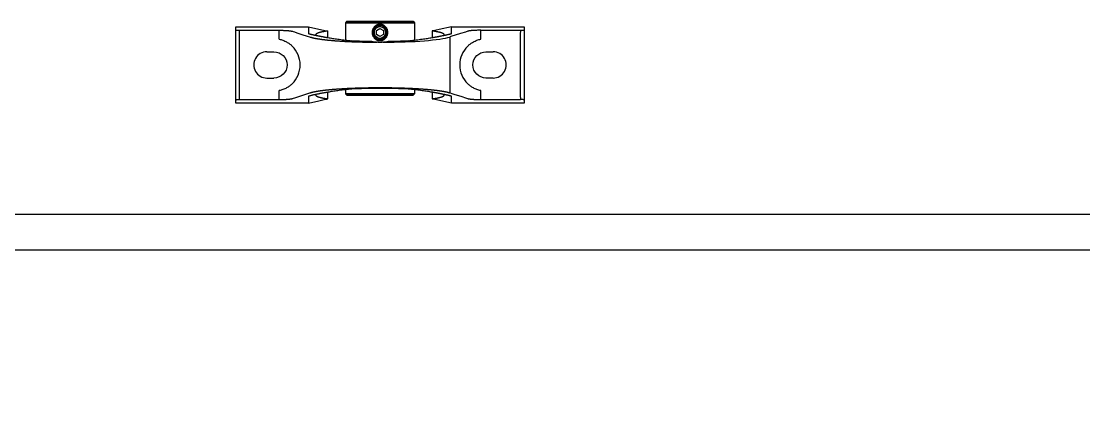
# Model space of a CAD drawing. Header units: millimetres. Extents: x 1269 to 5832, y 527 to 3540.
# Drawn here: x 2334.6 to 2780.6, y 1383.2 to 1544.8 of the extents above; entities that cross this region are included whole.
import ezdxf

# ---------------------------------------------------------------- set-up
doc = ezdxf.new("R2010")
doc.units = ezdxf.units.MM
doc.layers.add('HIDDEN', color=7, linetype='Continuous')
doc.layers.add('THICK', color=7, linetype='Continuous')

msp = doc.modelspace()

# ---------------------------------------------------------------- linework, layer by layer
msp.add_line((1821.475, 1463.935), (3010.475, 1463.935))
msp.add_lwpolyline([(1891.475, 1448.935), (2995.475, 1448.935), (2995.475, 637.935), (1891.475, 637.935)], close=True)
at = {"layer": 'HIDDEN'}
for points in [[(2479.175, 1544.225), (2485.175, 1544.225), (2499.675, 1544.225), (2485.175, 1544.225), (2470.675, 1544.225), (2485.175, 1544.225)], [(2491.175, 1544.225), (2485.175, 1544.225)], [(2485.175, 1514.425), (2479.175, 1514.425), (2485.175, 1514.425), (2499.675, 1514.425), (2485.175, 1514.425), (2470.675, 1514.425), (2485.175, 1514.425), (2491.175, 1514.425)]]:
    msp.add_lwpolyline(points, close=True, dxfattribs=at)
for points in [[(2424.675, 1541.2), (2424.675, 1541.873), (2424.675, 1542.21), (2424.675, 1542.378), (2424.675, 1542.462), (2424.675, 1542.504), (2424.675, 1542.515), (2424.675, 1542.52), (2424.675, 1542.523), (2424.675, 1542.524), (2424.675, 1542.525), (2424.675, 1542.525), (2424.675, 1542.525), (2424.675, 1542.525), (2424.675, 1542.525), (2424.676, 1542.525), (2424.676, 1542.525), (2424.678, 1542.525), (2425.162, 1542.525), (2440.656, 1542.525), (2448.402, 1542.525), (2452.276, 1542.525), (2454.212, 1542.525), (2454.696, 1542.525), (2454.939, 1542.525), (2455.06, 1542.525), (2455.12, 1542.525), (2455.15, 1542.525), (2455.165, 1542.525), (2455.173, 1542.525), (2455.175, 1542.525), (2455.175, 1542.525), (2455.175, 1542.525), (2455.175, 1542.525), (2455.175, 1542.525), (2455.175, 1542.433), (2455.175, 1540.964), (2455.175, 1540.23), (2455.175, 1539.863), (2455.175, 1539.679), (2455.175, 1539.656), (2455.175, 1539.645), (2455.175, 1539.639), (2455.175, 1539.636), (2455.175, 1539.635), (2455.175, 1539.634), (2455.175, 1539.634), (2455.175, 1539.634), (2455.175, 1539.634), (2455.175, 1539.634), (2455.176, 1539.634), (2455.176, 1539.634), (2455.207, 1539.626), (2455.333, 1539.597), (2455.458, 1539.567), (2455.584, 1539.538), (2455.71, 1539.509), (2455.835, 1539.479), (2455.961, 1539.45), (2456.087, 1539.421), (2456.212, 1539.393), (2456.338, 1539.364), (2456.464, 1539.335), (2456.59, 1539.307), (2456.715, 1539.279), (2456.841, 1539.251), (2456.967, 1539.222), (2457.093, 1539.195), (2457.219, 1539.167), (2457.345, 1539.139), (2457.471, 1539.112), (2457.597, 1539.084), (2457.723, 1539.057), (2457.849, 1539.03), (2457.975, 1539.003), (2458.101, 1538.976), (2458.228, 1538.949), (2458.354, 1538.922), (2458.48, 1538.896), (2458.606, 1538.869), (2458.733, 1538.843), (2458.859, 1538.817), (2458.985, 1538.791), (2459.112, 1538.765), (2459.238, 1538.739), (2459.364, 1538.713), (2459.491, 1538.688), (2459.617, 1538.662), (2459.744, 1538.637), (2459.87, 1538.612), (2459.997, 1538.587), (2460.123, 1538.562), (2460.25, 1538.537), (2460.377, 1538.512), (2460.503, 1538.488), (2460.63, 1538.463), (2460.757, 1538.439), (2460.883, 1538.415), (2461.01, 1538.391), (2461.137, 1538.367), (2461.263, 1538.343), (2461.39, 1538.32), (2461.517, 1538.296), (2461.644, 1538.273), (2461.771, 1538.249), (2461.898, 1538.226), (2462.025, 1538.203), (2462.151, 1538.18), (2462.278, 1538.157), (2462.405, 1538.135), (2462.532, 1538.112), (2462.659, 1538.09), (2462.786, 1538.068), (2462.913, 1538.045), (2463.041, 1538.023), (2463.168, 1538.002), (2463.295, 1537.98), (2463.303, 1537.978), (2463.305, 1537.978), (2463.305, 1537.978), (2463.305, 1537.978), (2463.305, 1537.978), (2463.305, 1537.978), (2463.305, 1537.978), (2463.305, 1537.979), (2463.305, 1537.98), (2463.305, 1537.983), (2463.305, 1537.989), (2463.305, 1538), (2463.305, 1538.022), (2463.305, 1538.11), (2463.305, 1538.286), (2463.305, 1538.638), (2463.305, 1539.342), (2463.305, 1540.751)], [(2483.675, 1540.991), (2483.675, 1540.991)], [(2483.675, 1539.259), (2483.675, 1539.259)], [(2486.675, 1540.991), (2486.675, 1540.991)], [(2486.675, 1539.259), (2486.675, 1539.259)], [(2515.175, 1542.525), (2510.029, 1541.402), (2507.456, 1540.841), (2507.135, 1540.771), (2507.054, 1540.753), (2507.049, 1540.752), (2507.047, 1540.751), (2507.045, 1540.751), (2507.045, 1540.751), (2507.045, 1540.747), (2507.045, 1540.74), (2507.045, 1540.727), (2507.045, 1540.672), (2507.045, 1540.452), (2507.045, 1540.014), (2507.045, 1538.258), (2507.045, 1538.039), (2507.045, 1537.984), (2507.045, 1537.981), (2507.045, 1537.979), (2507.045, 1537.978), (2507.045, 1537.978), (2507.045, 1537.978), (2507.045, 1537.978), (2507.045, 1537.978), (2507.045, 1537.978), (2507.046, 1537.978), (2507.086, 1537.985), (2507.244, 1538.012), (2507.402, 1538.039), (2507.561, 1538.067), (2507.719, 1538.095), (2507.877, 1538.123), (2508.035, 1538.151), (2508.194, 1538.179), (2508.352, 1538.208), (2508.51, 1538.236), (2508.668, 1538.265), (2508.826, 1538.295), (2508.984, 1538.324), (2509.142, 1538.353), (2509.3, 1538.383), (2509.458, 1538.413), (2509.616, 1538.443), (2509.774, 1538.474), (2509.931, 1538.504), (2510.089, 1538.535), (2510.247, 1538.566), (2510.405, 1538.597), (2510.562, 1538.628), (2510.72, 1538.66), (2510.877, 1538.691), (2511.035, 1538.723), (2511.192, 1538.755), (2511.35, 1538.787), (2511.507, 1538.82), (2511.665, 1538.853), (2511.822, 1538.885), (2511.979, 1538.918), (2512.137, 1538.952), (2512.294, 1538.985), (2512.451, 1539.019), (2512.608, 1539.053), (2512.765, 1539.087), (2512.922, 1539.121), (2513.079, 1539.155), (2513.236, 1539.19), (2513.393, 1539.225), (2513.55, 1539.26), (2513.707, 1539.295), (2513.864, 1539.33), (2514.02, 1539.366), (2514.177, 1539.401), (2514.334, 1539.437), (2514.49, 1539.473), (2514.647, 1539.51), (2514.803, 1539.546), (2514.96, 1539.583), (2515.116, 1539.62), (2515.155, 1539.629), (2515.175, 1539.634), (2515.175, 1539.634), (2515.175, 1539.634), (2515.175, 1539.634), (2515.175, 1539.634), (2515.175, 1539.634), (2515.175, 1539.634), (2515.175, 1539.636), (2515.175, 1539.643), (2515.175, 1539.672), (2515.175, 1539.729), (2515.175, 1539.844), (2515.175, 1540.072), (2515.175, 1540.987), (2515.175, 1541.902), (2515.175, 1542.36), (2515.175, 1542.474), (2515.175, 1542.503), (2515.175, 1542.517), (2515.175, 1542.524), (2515.175, 1542.525), (2515.176, 1542.525), (2515.176, 1542.525), (2515.177, 1542.525), (2515.178, 1542.525), (2515.18, 1542.525), (2515.185, 1542.525), (2515.204, 1542.525), (2515.241, 1542.525), (2515.845, 1542.525), (2518.258, 1542.525), (2537.564, 1542.525), (2542.39, 1542.525), (2544.803, 1542.525), (2545.407, 1542.525), (2545.558, 1542.525), (2545.633, 1542.525), (2545.671, 1542.525), (2545.675, 1542.525), (2545.675, 1542.525), (2545.675, 1542.525), (2545.675, 1542.524), (2545.675, 1542.511), (2545.675, 1542.458), (2545.675, 1542.039), (2545.675, 1541.2)], [(2463.305, 1537.978), (2463.78, 1537.898), (2464.27, 1537.817), (2464.774, 1537.736), (2465.291, 1537.655), (2465.82, 1537.574), (2466.361, 1537.494), (2466.92, 1537.413), (2467.5, 1537.332), (2468.099, 1537.252), (2468.717, 1537.171), (2469.353, 1537.092), (2470.006, 1537.013), (2470.675, 1536.936), (2471.329, 1536.865), (2471.996, 1536.795), (2472.676, 1536.727), (2473.367, 1536.663), (2474.068, 1536.601), (2474.779, 1536.542), (2475.499, 1536.486), (2476.226, 1536.434), (2476.961, 1536.385), (2477.701, 1536.34), (2478.446, 1536.299), (2479.195, 1536.263), (2479.946, 1536.23), (2480.698, 1536.202), (2481.451, 1536.179), (2482.203, 1536.159), (2482.952, 1536.144), (2483.698, 1536.134), (2484.44, 1536.127), (2485.175, 1536.125), (2485.911, 1536.127), (2486.653, 1536.134), (2487.399, 1536.144), (2488.148, 1536.159), (2488.9, 1536.179), (2489.653, 1536.202), (2490.405, 1536.23), (2491.156, 1536.263), (2491.905, 1536.299), (2492.65, 1536.34), (2493.39, 1536.385), (2494.125, 1536.434), (2494.852, 1536.486), (2495.572, 1536.542), (2496.283, 1536.601), (2496.984, 1536.663), (2497.675, 1536.727), (2498.355, 1536.795), (2499.022, 1536.865), (2499.675, 1536.936), (2500.345, 1537.013), (2500.998, 1537.092), (2501.634, 1537.171), (2502.251, 1537.252), (2502.851, 1537.332), (2503.431, 1537.413), (2503.99, 1537.494), (2504.531, 1537.574), (2505.06, 1537.655), (2505.577, 1537.736), (2506.081, 1537.817), (2506.571, 1537.898), (2507.045, 1537.978)], [(2485.175, 1538.393), (2485.175, 1538.393)], [(2437.675, 1521.025), (2440.675, 1521.025), (2440.675, 1521.025)], [(2532.675, 1521.025), (2529.675, 1521.025), (2529.675, 1521.025)], [(2507.045, 1515.072), (2506.571, 1515.152), (2506.081, 1515.233), (2505.577, 1515.314), (2505.06, 1515.395), (2504.531, 1515.476), (2503.99, 1515.556), (2503.431, 1515.637), (2502.851, 1515.718), (2502.251, 1515.799), (2501.634, 1515.879), (2500.998, 1515.959), (2500.345, 1516.037), (2499.675, 1516.114), (2499.022, 1516.186), (2498.355, 1516.255), (2497.675, 1516.323), (2496.984, 1516.388), (2496.283, 1516.45), (2495.572, 1516.509), (2494.852, 1516.564), (2494.125, 1516.617), (2493.39, 1516.665), (2492.65, 1516.71), (2491.905, 1516.751), (2491.156, 1516.787), (2490.405, 1516.82), (2489.653, 1516.848), (2488.9, 1516.872), (2488.148, 1516.891), (2487.399, 1516.906), (2486.653, 1516.917), (2485.911, 1516.923), (2485.175, 1516.925), (2484.44, 1516.923), (2483.698, 1516.917), (2482.952, 1516.906), (2482.203, 1516.891), (2481.451, 1516.872), (2480.698, 1516.848), (2479.946, 1516.82), (2479.195, 1516.787), (2478.446, 1516.751), (2477.701, 1516.71), (2476.961, 1516.665), (2476.226, 1516.617), (2475.499, 1516.564), (2474.779, 1516.509), (2474.068, 1516.45), (2473.367, 1516.388), (2472.676, 1516.323), (2471.996, 1516.255), (2471.329, 1516.186), (2470.675, 1516.114), (2470.006, 1516.037), (2469.353, 1515.959), (2468.717, 1515.879), (2468.099, 1515.799), (2467.5, 1515.718), (2466.92, 1515.637), (2466.361, 1515.556), (2465.82, 1515.476), (2465.291, 1515.395), (2464.774, 1515.314), (2464.27, 1515.233), (2463.78, 1515.152), (2463.305, 1515.072)], [(2545.675, 1511.851), (2545.675, 1511.177), (2545.675, 1510.841), (2545.675, 1510.672), (2545.675, 1510.588), (2545.675, 1510.546), (2545.675, 1510.536), (2545.675, 1510.53), (2545.675, 1510.528), (2545.675, 1510.526), (2545.675, 1510.526), (2545.675, 1510.525), (2545.675, 1510.525), (2545.675, 1510.525), (2545.675, 1510.525), (2545.675, 1510.525), (2545.675, 1510.525), (2545.673, 1510.525), (2545.189, 1510.525), (2529.695, 1510.525), (2521.949, 1510.525), (2518.075, 1510.525), (2516.139, 1510.525), (2515.655, 1510.525), (2515.412, 1510.525), (2515.291, 1510.525), (2515.231, 1510.525), (2515.201, 1510.525), (2515.185, 1510.525), (2515.178, 1510.525), (2515.176, 1510.525), (2515.176, 1510.525), (2515.175, 1510.525), (2515.175, 1510.525), (2515.175, 1510.526), (2515.175, 1510.617), (2515.175, 1512.086), (2515.175, 1512.82), (2515.175, 1513.188), (2515.175, 1513.371), (2515.175, 1513.394), (2515.175, 1513.406), (2515.175, 1513.411), (2515.175, 1513.414), (2515.175, 1513.416), (2515.175, 1513.416), (2515.175, 1513.416), (2515.175, 1513.416), (2515.175, 1513.416), (2515.175, 1513.416), (2515.175, 1513.416), (2515.175, 1513.416), (2515.144, 1513.424), (2515.018, 1513.453), (2514.893, 1513.483), (2514.767, 1513.512), (2514.641, 1513.542), (2514.516, 1513.571), (2514.39, 1513.6), (2514.264, 1513.629), (2514.139, 1513.658), (2514.013, 1513.686), (2513.887, 1513.715), (2513.761, 1513.743), (2513.636, 1513.772), (2513.51, 1513.8), (2513.384, 1513.828), (2513.258, 1513.856), (2513.132, 1513.884), (2513.006, 1513.911), (2512.88, 1513.939), (2512.754, 1513.966), (2512.628, 1513.993), (2512.502, 1514.021), (2512.376, 1514.048), (2512.25, 1514.075), (2512.123, 1514.101), (2511.997, 1514.128), (2511.871, 1514.155), (2511.745, 1514.181), (2511.618, 1514.207), (2511.492, 1514.234), (2511.366, 1514.26), (2511.239, 1514.286), (2511.113, 1514.311), (2510.987, 1514.337), (2510.86, 1514.363), (2510.734, 1514.388), (2510.607, 1514.413), (2510.481, 1514.438), (2510.354, 1514.464), (2510.228, 1514.488), (2510.101, 1514.513), (2509.974, 1514.538), (2509.848, 1514.562), (2509.721, 1514.587), (2509.594, 1514.611), (2509.468, 1514.635), (2509.341, 1514.659), (2509.214, 1514.683), (2509.088, 1514.707), (2508.961, 1514.731), (2508.834, 1514.754), (2508.707, 1514.778), (2508.58, 1514.801), (2508.453, 1514.824), (2508.326, 1514.847), (2508.199, 1514.87), (2508.073, 1514.893), (2507.946, 1514.915), (2507.819, 1514.938), (2507.692, 1514.96), (2507.565, 1514.983), (2507.438, 1515.005), (2507.31, 1515.027), (2507.183, 1515.049), (2507.056, 1515.07), (2507.048, 1515.072), (2507.046, 1515.072), (2507.046, 1515.072), (2507.045, 1515.072), (2507.045, 1515.072), (2507.045, 1515.072), (2507.045, 1515.072), (2507.045, 1515.071), (2507.045, 1515.07), (2507.045, 1515.067), (2507.045, 1515.062), (2507.045, 1515.051), (2507.045, 1515.029), (2507.045, 1514.94), (2507.045, 1514.764), (2507.045, 1514.412), (2507.045, 1513.708), (2507.045, 1512.299)]]:
    msp.add_lwpolyline(points, dxfattribs=at)
msp.add_lwpolyline([(2485.175, 1537.666, -1.0000002), (2485.175, 1542.584, 1.0000002)], format="xyb", close=True, dxfattribs=at)
for points in [[(2437.63, 1532.025), (2440.675, 1532.025), (2440.675, 1532.025, -0.9999998), (2440.675, 1521.025)], [(2529.675, 1521.025, -0.9999998), (2529.675, 1532.025), (2529.675, 1532.025), (2532.721, 1532.025)]]:
    msp.add_lwpolyline(points, format="xyb", dxfattribs=at)
at = {"layer": 'THICK'}
for points in [[(2471.275, 1544.825), (2470.675, 1544.225)], [(2470.675, 1544.225), (2470.675, 1536.936)], [(2471.275, 1544.825), (2485.175, 1544.825), (2499.075, 1544.825)], [(2499.075, 1544.825), (2499.675, 1544.225), (2499.675, 1536.936)], [(2455.175, 1510.525), (2459.563, 1511.482), (2461.757, 1511.961), (2462.854, 1512.2), (2463.128, 1512.26), (2463.265, 1512.29), (2463.299, 1512.298), (2463.303, 1512.299), (2463.305, 1512.299), (2463.305, 1512.3), (2463.305, 1512.303), (2463.305, 1512.309), (2463.305, 1512.332), (2463.305, 1512.519), (2463.305, 1514.016), (2463.305, 1514.764), (2463.305, 1514.951), (2463.305, 1515.045), (2463.305, 1515.068), (2463.305, 1515.071), (2463.305, 1515.072), (2463.305, 1515.072), (2463.305, 1515.072), (2463.305, 1515.072), (2463.305, 1515.072), (2463.304, 1515.072), (2463.302, 1515.072), (2463.235, 1515.06), (2462.965, 1515.014), (2462.695, 1514.967), (2462.425, 1514.919), (2462.155, 1514.871), (2461.885, 1514.822), (2461.616, 1514.772), (2461.346, 1514.723), (2461.077, 1514.672), (2460.808, 1514.621), (2460.539, 1514.569), (2460.27, 1514.517), (2460.001, 1514.464), (2459.732, 1514.411), (2459.463, 1514.357), (2459.195, 1514.302), (2458.926, 1514.247), (2458.658, 1514.192), (2458.389, 1514.136), (2458.121, 1514.079), (2457.853, 1514.022), (2457.585, 1513.964), (2457.318, 1513.905), (2457.05, 1513.846), (2456.783, 1513.787), (2456.515, 1513.727), (2456.248, 1513.666), (2455.981, 1513.605), (2455.714, 1513.543), (2455.447, 1513.48), (2455.18, 1513.417), (2455.176, 1513.416), (2455.175, 1513.416), (2455.175, 1513.416), (2455.175, 1513.416), (2455.175, 1513.416), (2455.175, 1513.416), (2455.175, 1513.415), (2455.175, 1513.413), (2455.175, 1513.41), (2455.175, 1513.386), (2455.175, 1513.337), (2455.175, 1513.142), (2455.175, 1511.582), (2455.175, 1510.802), (2455.175, 1510.607), (2455.175, 1510.558), (2455.175, 1510.534), (2455.175, 1510.527), (2455.175, 1510.526), (2455.175, 1510.525), (2455.175, 1510.525), (2455.175, 1510.525), (2455.175, 1510.525), (2455.174, 1510.525), (2455.172, 1510.525), (2455.168, 1510.525), (2455.136, 1510.525), (2455.008, 1510.525), (2453.979, 1510.525), (2449.864, 1510.525), (2433.404, 1510.525), (2425.174, 1510.525), (2424.917, 1510.525), (2424.788, 1510.525), (2424.724, 1510.525), (2424.692, 1510.525), (2424.676, 1510.525), (2424.675, 1510.525), (2424.675, 1510.525), (2424.675, 1510.525), (2424.675, 1510.525), (2424.675, 1510.525), (2424.675, 1510.526), (2424.675, 1510.548), (2424.675, 1510.593), (2424.675, 1510.682), (2424.675, 1510.861), (2424.675, 1511.576), (2424.675, 1511.755), (2424.675, 1511.845), (2424.675, 1511.85), (2424.675, 1511.851), (2424.675, 1511.858), (2424.675, 1511.874), (2424.675, 1511.905), (2424.675, 1511.967), (2424.675, 1512.214), (2424.675, 1512.709), (2424.675, 1513.699), (2424.675, 1521.618), (2424.675, 1537.457), (2424.675, 1539.437), (2424.675, 1540.427), (2424.675, 1540.922), (2424.675, 1541.169), (2424.675, 1541.185), (2424.675, 1541.192), (2424.675, 1541.196), (2424.675, 1541.198), (2424.675, 1541.199), (2424.675, 1541.2), (2424.675, 1541.2), (2424.675, 1541.2), (2424.675, 1541.199), (2424.676, 1541.199), (2424.676, 1541.197), (2424.676, 1541.194), (2424.678, 1541.192), (2424.679, 1541.19), (2424.681, 1541.187), (2424.683, 1541.185), (2424.685, 1541.183), (2424.688, 1541.18), (2424.691, 1541.178), (2424.695, 1541.176), (2424.699, 1541.173), (2424.703, 1541.171), (2424.708, 1541.169), (2424.713, 1541.166), (2424.719, 1541.164), (2424.725, 1541.162), (2424.731, 1541.159), (2424.738, 1541.157), (2424.745, 1541.155), (2424.753, 1541.152), (2424.761, 1541.15), (2424.77, 1541.148), (2424.779, 1541.145), (2424.788, 1541.143), (2424.798, 1541.141), (2424.808, 1541.138), (2424.819, 1541.136), (2424.83, 1541.134), (2424.841, 1541.131), (2424.853, 1541.129), (2424.866, 1541.127), (2424.878, 1541.125), (2424.891, 1541.122), (2424.905, 1541.12), (2424.919, 1541.118), (2424.933, 1541.116), (2424.948, 1541.114), (2424.963, 1541.112), (2424.979, 1541.11), (2424.995, 1541.108), (2425.011, 1541.106), (2425.028, 1541.104), (2425.045, 1541.102), (2425.062, 1541.1), (2425.08, 1541.098), (2425.098, 1541.096), (2425.116, 1541.094), (2425.135, 1541.092), (2425.154, 1541.09), (2425.173, 1541.089), (2425.193, 1541.087), (2425.212, 1541.085), (2425.233, 1541.084), (2425.253, 1541.082), (2425.274, 1541.081), (2425.294, 1541.079), (2425.316, 1541.078), (2425.337, 1541.076), (2425.358, 1541.075), (2425.38, 1541.073), (2425.424, 1541.071), (2425.469, 1541.068), (2425.514, 1541.066), (2425.559, 1541.064), (2425.605, 1541.062), (2425.651, 1541.061), (2425.698, 1541.059), (2425.744, 1541.058), (2425.837, 1541.055), (2425.883, 1541.055), (2425.929, 1541.054), (2425.975, 1541.053), (2426.021, 1541.053), (2426.065, 1541.053), (2426.11, 1541.052), (2426.121, 1541.052), (2426.124, 1541.052), (2426.125, 1541.052), (2426.125, 1541.052), (2426.125, 1541.052), (2426.125, 1541.052), (2426.125, 1541.051), (2426.125, 1541.049), (2426.125, 1541.045), (2426.125, 1541.03), (2426.125, 1540.907), (2426.125, 1540.417), (2426.125, 1539.437), (2426.125, 1535.517), (2426.125, 1527.678), (2426.125, 1511.998)], [(2426.125, 1541.052), (2435.488, 1541.052), (2440.17, 1541.052), (2442.51, 1541.052), (2442.803, 1541.052), (2442.805, 1541.052), (2442.806, 1541.052), (2442.807, 1541.052), (2442.81, 1541.052), (2442.816, 1541.052), (2442.828, 1541.052), (2442.852, 1541.052), (2442.9, 1541.052), (2443.092, 1541.052), (2443.286, 1541.05), (2443.48, 1541.048), (2443.676, 1541.046), (2443.873, 1541.042), (2444.07, 1541.038), (2444.267, 1541.033), (2444.463, 1541.028), (2444.658, 1541.022), (2444.852, 1541.015), (2445.045, 1541.007), (2445.14, 1541.003), (2445.235, 1540.998), (2445.33, 1540.994), (2445.423, 1540.989), (2445.516, 1540.984), (2445.608, 1540.979), (2445.7, 1540.974), (2445.79, 1540.968), (2445.88, 1540.963), (2445.969, 1540.957), (2446.056, 1540.951), (2446.143, 1540.945), (2446.228, 1540.939), (2446.313, 1540.933), (2446.396, 1540.926), (2446.478, 1540.919), (2446.559, 1540.912), (2446.638, 1540.906), (2446.717, 1540.898), (2446.793, 1540.891), (2446.869, 1540.884), (2446.943, 1540.876), (2447.015, 1540.869), (2447.086, 1540.861), (2447.156, 1540.853), (2447.224, 1540.845), (2447.291, 1540.837), (2447.355, 1540.829), (2447.419, 1540.82), (2447.48, 1540.812), (2447.54, 1540.804), (2447.599, 1540.795), (2447.656, 1540.786), (2447.711, 1540.778), (2447.764, 1540.769), (2447.816, 1540.76), (2447.866, 1540.751), (2447.914, 1540.742), (2447.961, 1540.733), (2448.005, 1540.724), (2448.049, 1540.715), (2448.09, 1540.706), (2448.13, 1540.697), (2448.168, 1540.688), (2448.204, 1540.679), (2448.239, 1540.67), (2448.272, 1540.66), (2448.303, 1540.651), (2448.333, 1540.642), (2448.336, 1540.641), (2448.337, 1540.641), (2448.337, 1540.64), (2448.338, 1540.64), (2448.342, 1540.639), (2448.351, 1540.636), (2448.384, 1540.625), (2448.45, 1540.604), (2448.715, 1540.519), (2449.246, 1540.348), (2450.307, 1540.006), (2452.428, 1539.323), (2454.55, 1538.639), (2455.611, 1538.298), (2455.876, 1538.212), (2455.893, 1538.207), (2455.897, 1538.205), (2455.902, 1538.204), (2455.911, 1538.201), (2455.95, 1538.189), (2456.028, 1538.164), (2456.109, 1538.14), (2456.192, 1538.115), (2456.277, 1538.091), (2456.365, 1538.066), (2456.454, 1538.042), (2456.546, 1538.017), (2456.64, 1537.993), (2456.737, 1537.969), (2456.786, 1537.956), (2456.835, 1537.944), (2456.885, 1537.932), (2456.936, 1537.92), (2456.987, 1537.908), (2457.039, 1537.896), (2457.092, 1537.884), (2457.145, 1537.872), (2457.198, 1537.859), (2457.252, 1537.847), (2457.307, 1537.835), (2457.362, 1537.823), (2457.418, 1537.811), (2457.474, 1537.799), (2457.531, 1537.787), (2457.589, 1537.775), (2457.647, 1537.763), (2457.705, 1537.751), (2457.765, 1537.739), (2457.824, 1537.727), (2457.885, 1537.715), (2457.945, 1537.703), (2458.007, 1537.691), (2458.069, 1537.679), (2458.132, 1537.667), (2458.195, 1537.656), (2458.258, 1537.644), (2458.323, 1537.632), (2458.387, 1537.62), (2458.453, 1537.608), (2458.519, 1537.596), (2458.585, 1537.585), (2458.652, 1537.573), (2458.72, 1537.561), (2458.857, 1537.538), (2458.996, 1537.514), (2459.138, 1537.491), (2459.281, 1537.468), (2459.427, 1537.445), (2459.575, 1537.422), (2459.726, 1537.399), (2459.878, 1537.377), (2460.033, 1537.354), (2460.19, 1537.331), (2460.349, 1537.309), (2460.51, 1537.287), (2460.674, 1537.264), (2460.839, 1537.242), (2461.007, 1537.22), (2461.176, 1537.199), (2461.348, 1537.177), (2461.522, 1537.155), (2461.698, 1537.134), (2461.876, 1537.113), (2462.056, 1537.092), (2462.238, 1537.071), (2462.422, 1537.05), (2462.609, 1537.029), (2462.797, 1537.009), (2462.987, 1536.988), (2463.179, 1536.968), (2463.372, 1536.948), (2463.568, 1536.928), (2463.766, 1536.908), (2463.965, 1536.889), (2464.167, 1536.87), (2464.37, 1536.85), (2464.575, 1536.831), (2464.781, 1536.813), (2464.99, 1536.794), (2465.2, 1536.775), (2465.411, 1536.757), (2465.625, 1536.739), (2465.84, 1536.721), (2466.057, 1536.704), (2466.275, 1536.686), (2466.495, 1536.669), (2466.716, 1536.652), (2466.939, 1536.635), (2467.163, 1536.618), (2467.389, 1536.602), (2467.616, 1536.585), (2467.845, 1536.569), (2468.075, 1536.554), (2468.306, 1536.538), (2468.539, 1536.523), (2468.773, 1536.507), (2469.008, 1536.493), (2469.244, 1536.478), (2469.482, 1536.463), (2469.721, 1536.449), (2469.961, 1536.435), (2470.201, 1536.421), (2470.443, 1536.408), (2470.686, 1536.394), (2470.93, 1536.381), (2471.175, 1536.368), (2471.421, 1536.356), (2471.668, 1536.343), (2471.916, 1536.331), (2472.164, 1536.319), (2472.414, 1536.307), (2472.664, 1536.296), (2472.914, 1536.285), (2473.166, 1536.274), (2473.418, 1536.263), (2473.671, 1536.252), (2473.924, 1536.242), (2474.178, 1536.232), (2474.433, 1536.222), (2474.688, 1536.213), (2475.199, 1536.194), (2475.712, 1536.177), (2476.227, 1536.161), (2476.743, 1536.145), (2477.259, 1536.131), (2477.776, 1536.117), (2478.294, 1536.104), (2478.811, 1536.093), (2479.329, 1536.082), (2479.846, 1536.072), (2480.362, 1536.064), (2480.878, 1536.056), (2481.393, 1536.049), (2481.906, 1536.043), (2482.418, 1536.038), (2482.928, 1536.034), (2483.436, 1536.03), (2483.69, 1536.029), (2483.943, 1536.028)], [(2442.805, 1537.317), (2442.805, 1541.052)], [(2455.175, 1542.525), (2462.082, 1541.018), (2462.945, 1540.83), (2463.161, 1540.783), (2463.269, 1540.759), (2463.296, 1540.753), (2463.303, 1540.752), (2463.304, 1540.751), (2463.305, 1540.751), (2463.305, 1540.751), (2463.305, 1540.751), (2463.298, 1540.75), (2463.272, 1540.747), (2463.17, 1540.732), (2463.068, 1540.717), (2462.967, 1540.703), (2462.867, 1540.688), (2462.767, 1540.673), (2462.669, 1540.658), (2462.571, 1540.643), (2462.475, 1540.628), (2462.379, 1540.613), (2462.284, 1540.597), (2462.19, 1540.582), (2462.097, 1540.566), (2462.005, 1540.551), (2461.914, 1540.535), (2461.824, 1540.52), (2461.735, 1540.504), (2461.647, 1540.488), (2461.559, 1540.472), (2461.473, 1540.456), (2461.388, 1540.44), (2461.303, 1540.424), (2461.22, 1540.408), (2461.138, 1540.392), (2461.057, 1540.376), (2460.976, 1540.359), (2460.897, 1540.343), (2460.819, 1540.327), (2460.742, 1540.31), (2460.666, 1540.293), (2460.591, 1540.277), (2460.517, 1540.26), (2460.444, 1540.243), (2460.372, 1540.227), (2460.302, 1540.21), (2460.232, 1540.193), (2460.164, 1540.176), (2460.096, 1540.159), (2460.03, 1540.142), (2459.965, 1540.125), (2459.901, 1540.108), (2459.838, 1540.09), (2459.776, 1540.073), (2459.715, 1540.056), (2459.656, 1540.039), (2459.597, 1540.021), (2459.54, 1540.004), (2459.484, 1539.986), (2459.429, 1539.969), (2459.375, 1539.951), (2459.322, 1539.934), (2459.271, 1539.916), (2459.22, 1539.899), (2459.171, 1539.881), (2459.123, 1539.863), (2459.076, 1539.846), (2459.031, 1539.828), (2458.986, 1539.81), (2458.943, 1539.792), (2458.901, 1539.774), (2458.86, 1539.757), (2458.82, 1539.739), (2458.782, 1539.721), (2458.744, 1539.703), (2458.708, 1539.685), (2458.673, 1539.667), (2458.639, 1539.649), (2458.607, 1539.631), (2458.575, 1539.613), (2458.545, 1539.595), (2458.516, 1539.577), (2458.488, 1539.559), (2458.462, 1539.541), (2458.436, 1539.523), (2458.412, 1539.505), (2458.389, 1539.487), (2458.367, 1539.469), (2458.346, 1539.451), (2458.327, 1539.433), (2458.308, 1539.415), (2458.291, 1539.397), (2458.275, 1539.379), (2458.261, 1539.361), (2458.247, 1539.343), (2458.235, 1539.325), (2458.224, 1539.307), (2458.214, 1539.289), (2458.205, 1539.271), (2458.197, 1539.253), (2458.191, 1539.235), (2458.185, 1539.217), (2458.181, 1539.199), (2458.178, 1539.181), (2458.176, 1539.163), (2458.175, 1539.145), (2458.176, 1539.127), (2458.178, 1539.109), (2458.18, 1539.09), (2458.185, 1539.072), (2458.19, 1539.054), (2458.196, 1539.036), (2458.204, 1539.018), (2458.213, 1538.999), (2458.223, 1538.981), (2458.234, 1538.963), (2458.246, 1538.945)], [(2512.105, 1538.945), (2512.115, 1538.96), (2512.125, 1538.975), (2512.133, 1538.99), (2512.141, 1539.005), (2512.148, 1539.02), (2512.154, 1539.035), (2512.16, 1539.05), (2512.164, 1539.065), (2512.168, 1539.08), (2512.171, 1539.094), (2512.173, 1539.109), (2512.175, 1539.124), (2512.175, 1539.139), (2512.175, 1539.154), (2512.174, 1539.169), (2512.173, 1539.184), (2512.17, 1539.198), (2512.167, 1539.213), (2512.163, 1539.228), (2512.158, 1539.243), (2512.152, 1539.258), (2512.145, 1539.272), (2512.138, 1539.287), (2512.13, 1539.302), (2512.121, 1539.317), (2512.112, 1539.332), (2512.101, 1539.347), (2512.09, 1539.361), (2512.078, 1539.376), (2512.065, 1539.391), (2512.051, 1539.406), (2512.037, 1539.421), (2512.021, 1539.436), (2512.005, 1539.451), (2511.988, 1539.465), (2511.971, 1539.48), (2511.952, 1539.495), (2511.933, 1539.51), (2511.913, 1539.525), (2511.892, 1539.54), (2511.87, 1539.554), (2511.847, 1539.569), (2511.824, 1539.584), (2511.8, 1539.599), (2511.775, 1539.614), (2511.749, 1539.629), (2511.722, 1539.643), (2511.695, 1539.658), (2511.667, 1539.673), (2511.638, 1539.688), (2511.608, 1539.702), (2511.577, 1539.717), (2511.546, 1539.732), (2511.514, 1539.747), (2511.481, 1539.761), (2511.447, 1539.776), (2511.412, 1539.791), (2511.377, 1539.805), (2511.34, 1539.82), (2511.303, 1539.834), (2511.266, 1539.849), (2511.227, 1539.864), (2511.188, 1539.878), (2511.147, 1539.893), (2511.106, 1539.907), (2511.064, 1539.922), (2511.022, 1539.936), (2510.978, 1539.951), (2510.934, 1539.965), (2510.889, 1539.979), (2510.844, 1539.994), (2510.797, 1540.008), (2510.75, 1540.022), (2510.702, 1540.037), (2510.653, 1540.051), (2510.603, 1540.065), (2510.553, 1540.079), (2510.502, 1540.094), (2510.45, 1540.108), (2510.397, 1540.122), (2510.344, 1540.136), (2510.29, 1540.15), (2510.235, 1540.164), (2510.179, 1540.178), (2510.123, 1540.192), (2510.066, 1540.206), (2510.008, 1540.22), (2509.949, 1540.233), (2509.89, 1540.247), (2509.83, 1540.261), (2509.769, 1540.275), (2509.708, 1540.288), (2509.645, 1540.302), (2509.582, 1540.316), (2509.519, 1540.329), (2509.454, 1540.343), (2509.389, 1540.356), (2509.324, 1540.37), (2509.257, 1540.383), (2509.19, 1540.397), (2509.122, 1540.41), (2509.053, 1540.423), (2508.984, 1540.436), (2508.914, 1540.45), (2508.844, 1540.463), (2508.773, 1540.476), (2508.701, 1540.489), (2508.628, 1540.502), (2508.555, 1540.515), (2508.481, 1540.528), (2508.407, 1540.541), (2508.331, 1540.553), (2508.256, 1540.566), (2508.179, 1540.579), (2508.102, 1540.591), (2508.024, 1540.604), (2507.946, 1540.617), (2507.867, 1540.629), (2507.708, 1540.654), (2507.546, 1540.679), (2507.381, 1540.703), (2507.214, 1540.727), (2507.045, 1540.751)], [(2527.546, 1537.317), (2527.546, 1539.309), (2527.546, 1540.304), (2527.546, 1540.802), (2527.546, 1541.051), (2527.457, 1541.052), (2527.366, 1541.052), (2527.183, 1541.051), (2526.813, 1541.048), (2526.44, 1541.042), (2526.066, 1541.033), (2525.694, 1541.022), (2525.326, 1541.008), (2524.966, 1540.991), (2524.616, 1540.972), (2524.446, 1540.961), (2524.279, 1540.95), (2524.115, 1540.938), (2523.956, 1540.926), (2523.801, 1540.913), (2523.651, 1540.9), (2523.506, 1540.886), (2523.366, 1540.872), (2523.231, 1540.857), (2523.101, 1540.842), (2522.977, 1540.826), (2522.859, 1540.811), (2522.747, 1540.794), (2522.641, 1540.778), (2522.541, 1540.761), (2522.447, 1540.744), (2522.36, 1540.727), (2522.278, 1540.71), (2522.203, 1540.693), (2522.133, 1540.675), (2522.07, 1540.658), (2522.041, 1540.649), (2522.027, 1540.645), (2522.02, 1540.642), (2522.017, 1540.641), (2522.015, 1540.641), (2522.01, 1540.639), (2521.002, 1540.314), (2518.987, 1539.665), (2514.956, 1538.367), (2514.704, 1538.286), (2514.578, 1538.245), (2514.515, 1538.225), (2514.484, 1538.215), (2514.468, 1538.21), (2514.46, 1538.207), (2514.456, 1538.206), (2514.455, 1538.204), (2514.455, 1538.198), (2514.455, 1536.641), (2514.455, 1533.528), (2514.455, 1527.3), (2514.455, 1514.845)], [(2527.546, 1541.052), (2544.225, 1541.052)], [(2442.805, 1537.317), (2443.221, 1537.227), (2443.637, 1537.119), (2444.05, 1536.995), (2444.456, 1536.855), (2444.852, 1536.701), (2445.235, 1536.535), (2445.603, 1536.36), (2445.953, 1536.177), (2446.282, 1535.989), (2446.591, 1535.799), (2446.876, 1535.611), (2447.139, 1535.426), (2447.389, 1535.239), (2447.623, 1535.054), (2447.837, 1534.875), (2448.029, 1534.706), (2448.196, 1534.553), (2448.337, 1534.418)], [(2473.034, 1536.694), (2473.358, 1536.678), (2473.685, 1536.662), (2474.014, 1536.646), (2474.345, 1536.631), (2474.678, 1536.617), (2475.014, 1536.603), (2475.351, 1536.589), (2475.691, 1536.576), (2476.032, 1536.563), (2476.375, 1536.551), (2476.72, 1536.539), (2477.067, 1536.528), (2477.414, 1536.517), (2477.764, 1536.506), (2478.114, 1536.496), (2478.466, 1536.487), (2479.173, 1536.47), (2479.883, 1536.454), (2480.596, 1536.441), (2481.311, 1536.429), (2481.49, 1536.427), (2481.58, 1536.425), (2481.591, 1536.425), (2481.597, 1536.424), (2481.609, 1536.421), (2481.632, 1536.415), (2481.822, 1536.368), (2482.012, 1536.325), (2482.202, 1536.283), (2482.393, 1536.245), (2482.585, 1536.208), (2482.777, 1536.175), (2482.97, 1536.144)], [(2486.408, 1536.028), (2486.202, 1536.012), (2485.995, 1535.998), (2485.789, 1535.988), (2485.584, 1535.981), (2485.379, 1535.977), (2485.175, 1535.975), (2484.972, 1535.977), (2484.767, 1535.981), (2484.562, 1535.988), (2484.356, 1535.999), (2484.149, 1536.012), (2483.943, 1536.028)], [(2487.381, 1536.144), (2487.574, 1536.175), (2487.766, 1536.208), (2487.958, 1536.245), (2488.149, 1536.283), (2488.339, 1536.325), (2488.529, 1536.368), (2488.719, 1536.415), (2488.742, 1536.421), (2488.754, 1536.424), (2488.76, 1536.425), (2488.771, 1536.425), (2488.861, 1536.427), (2489.04, 1536.429), (2489.755, 1536.441), (2490.468, 1536.454), (2491.178, 1536.47), (2491.885, 1536.487), (2492.237, 1536.496), (2492.587, 1536.506), (2492.937, 1536.517), (2493.284, 1536.528), (2493.631, 1536.539), (2493.976, 1536.551), (2494.319, 1536.563), (2494.66, 1536.576), (2495, 1536.589), (2495.337, 1536.603), (2495.673, 1536.617), (2496.006, 1536.631), (2496.337, 1536.646), (2496.666, 1536.662), (2496.993, 1536.678), (2497.317, 1536.694)], [(2522.014, 1534.418), (2522.155, 1534.553), (2522.322, 1534.706), (2522.514, 1534.875), (2522.728, 1535.054), (2522.962, 1535.239), (2523.212, 1535.426), (2523.475, 1535.611), (2523.76, 1535.799), (2524.068, 1535.989), (2524.398, 1536.177), (2524.748, 1536.36), (2525.116, 1536.535), (2525.499, 1536.701), (2525.895, 1536.855), (2526.301, 1536.995), (2526.714, 1537.119), (2527.13, 1537.227), (2527.546, 1537.317)], [(2424.675, 1511.851), (2424.676, 1511.854), (2424.677, 1511.857), (2424.678, 1511.86), (2424.68, 1511.863), (2424.683, 1511.866), (2424.686, 1511.869), (2424.69, 1511.872), (2424.695, 1511.875), (2424.7, 1511.878), (2424.706, 1511.881), (2424.713, 1511.884), (2424.72, 1511.887), (2424.727, 1511.89), (2424.736, 1511.893), (2424.745, 1511.896), (2424.754, 1511.898), (2424.765, 1511.901), (2424.775, 1511.904), (2424.787, 1511.907), (2424.799, 1511.91), (2424.812, 1511.913), (2424.825, 1511.916), (2424.853, 1511.921), (2424.883, 1511.926), (2424.915, 1511.932), (2424.95, 1511.937), (2424.986, 1511.942), (2425.024, 1511.946), (2425.063, 1511.951), (2425.104, 1511.955), (2425.147, 1511.959), (2425.191, 1511.963), (2425.238, 1511.967), (2425.286, 1511.971), (2425.336, 1511.974), (2425.387, 1511.977), (2425.44, 1511.98), (2425.495, 1511.983), (2425.55, 1511.986), (2425.607, 1511.988), (2425.664, 1511.99), (2425.722, 1511.992), (2425.781, 1511.994), (2425.899, 1511.996), (2426.018, 1511.997), (2426.077, 1511.998), (2426.107, 1511.998), (2426.121, 1511.998), (2426.125, 1511.998), (2426.125, 1511.998), (2426.126, 1511.998), (2426.128, 1511.998), (2426.13, 1511.998), (2426.141, 1511.998), (2426.163, 1511.998), (2426.249, 1511.998), (2427.635, 1511.998), (2433.177, 1511.998), (2438.719, 1511.998), (2441.49, 1511.998), (2442.183, 1511.998), (2442.529, 1511.998), (2442.702, 1511.998), (2442.789, 1511.998), (2442.8, 1511.998), (2442.805, 1511.998), (2442.807, 1511.998), (2442.814, 1511.998), (2442.828, 1511.998), (2442.941, 1511.998), (2443.055, 1511.998), (2443.169, 1511.999), (2443.284, 1512), (2443.515, 1512.002), (2443.747, 1512.006), (2443.98, 1512.01), (2444.213, 1512.015), (2444.445, 1512.022), (2444.677, 1512.029), (2444.792, 1512.033), (2444.906, 1512.038), (2445.02, 1512.042), (2445.133, 1512.047), (2445.246, 1512.052), (2445.357, 1512.058), (2445.468, 1512.064), (2445.577, 1512.069), (2445.686, 1512.076), (2445.793, 1512.082), (2445.899, 1512.089), (2446.003, 1512.095), (2446.107, 1512.103), (2446.208, 1512.11), (2446.308, 1512.117), (2446.407, 1512.125), (2446.504, 1512.133), (2446.599, 1512.141), (2446.692, 1512.15), (2446.783, 1512.158), (2446.873, 1512.167), (2446.96, 1512.176), (2447.045, 1512.185), (2447.129, 1512.194), (2447.21, 1512.204), (2447.289, 1512.213), (2447.365, 1512.223), (2447.403, 1512.228), (2447.44, 1512.233), (2447.476, 1512.238), (2447.512, 1512.243), (2447.547, 1512.248), (2447.582, 1512.253), (2447.616, 1512.258), (2447.649, 1512.263), (2447.682, 1512.268), (2447.715, 1512.273), (2447.746, 1512.278), (2447.777, 1512.284), (2447.808, 1512.289), (2447.838, 1512.294), (2447.867, 1512.299), (2447.896, 1512.305), (2447.924, 1512.31), (2447.952, 1512.315), (2447.979, 1512.321), (2448.005, 1512.326), (2448.031, 1512.331), (2448.056, 1512.337), (2448.081, 1512.342), (2448.104, 1512.347), (2448.128, 1512.353), (2448.151, 1512.358), (2448.173, 1512.364), (2448.194, 1512.369), (2448.215, 1512.375), (2448.236, 1512.38), (2448.256, 1512.385), (2448.275, 1512.391), (2448.293, 1512.396), (2448.311, 1512.402), (2448.329, 1512.407), (2448.333, 1512.409), (2448.335, 1512.409), (2448.336, 1512.41), (2448.337, 1512.41), (2448.34, 1512.411), (2448.379, 1512.423), (2448.536, 1512.474), (2448.85, 1512.575), (2449.478, 1512.777), (2454.501, 1514.395), (2455.757, 1514.8), (2455.836, 1514.825), (2455.875, 1514.838), (2455.894, 1514.844), (2455.917, 1514.851), (2455.962, 1514.866), (2456.008, 1514.88), (2456.056, 1514.895), (2456.103, 1514.909), (2456.152, 1514.923), (2456.201, 1514.938), (2456.251, 1514.952), (2456.302, 1514.967), (2456.354, 1514.981), (2456.406, 1514.995), (2456.46, 1515.01), (2456.514, 1515.024), (2456.568, 1515.039), (2456.624, 1515.053), (2456.68, 1515.067), (2456.737, 1515.082), (2456.795, 1515.096), (2456.854, 1515.111), (2456.914, 1515.125), (2456.974, 1515.139), (2457.035, 1515.154), (2457.097, 1515.168), (2457.159, 1515.182), (2457.223, 1515.196), (2457.287, 1515.211), (2457.352, 1515.225), (2457.418, 1515.239), (2457.484, 1515.253), (2457.552, 1515.268), (2457.62, 1515.282), (2457.689, 1515.296), (2457.759, 1515.31), (2457.829, 1515.324), (2457.901, 1515.338), (2457.973, 1515.352), (2458.046, 1515.366), (2458.119, 1515.381), (2458.194, 1515.395), (2458.269, 1515.409), (2458.345, 1515.423), (2458.422, 1515.437), (2458.5, 1515.45), (2458.578, 1515.464), (2458.658, 1515.478), (2458.738, 1515.492), (2458.818, 1515.506), (2458.9, 1515.52), (2458.983, 1515.533), (2459.066, 1515.547), (2459.15, 1515.561), (2459.234, 1515.575), (2459.32, 1515.588), (2459.406, 1515.602), (2459.493, 1515.615), (2459.581, 1515.629), (2459.67, 1515.643), (2459.759, 1515.656), (2459.85, 1515.669), (2459.941, 1515.683), (2460.032, 1515.696), (2460.125, 1515.71), (2460.218, 1515.723), (2460.312, 1515.736), (2460.407, 1515.749), (2460.502, 1515.763), (2460.599, 1515.776), (2460.696, 1515.789), (2460.794, 1515.802), (2460.892, 1515.815), (2460.991, 1515.828), (2461.092, 1515.841), (2461.192, 1515.854), (2461.294, 1515.866), (2461.396, 1515.879), (2461.499, 1515.892), (2461.603, 1515.905), (2461.707, 1515.917), (2461.813, 1515.93), (2461.918, 1515.942), (2462.025, 1515.955), (2462.132, 1515.967), (2462.241, 1515.98), (2462.349, 1515.992), (2462.459, 1516.004), (2462.569, 1516.017), (2462.68, 1516.029), (2462.791, 1516.041), (2462.904, 1516.053), (2463.017, 1516.065), (2463.13, 1516.077), (2463.245, 1516.089), (2463.359, 1516.101), (2463.475, 1516.113), (2463.591, 1516.124), (2463.708, 1516.136), (2463.826, 1516.148), (2463.944, 1516.159), (2464.063, 1516.171), (2464.183, 1516.182), (2464.303, 1516.194), (2464.424, 1516.205), (2464.545, 1516.216), (2464.668, 1516.227), (2464.79, 1516.239), (2464.914, 1516.25), (2465.038, 1516.261), (2465.162, 1516.272), (2465.287, 1516.282), (2465.413, 1516.293), (2465.539, 1516.304), (2465.666, 1516.315), (2465.794, 1516.325), (2465.922, 1516.336), (2466.051, 1516.346), (2466.18, 1516.357), (2466.31, 1516.367), (2466.571, 1516.387), (2466.834, 1516.408), (2467.1, 1516.427), (2467.368, 1516.447), (2467.637, 1516.466), (2467.909, 1516.485), (2468.183, 1516.504), (2468.458, 1516.522), (2468.735, 1516.54), (2469.015, 1516.558), (2469.295, 1516.576), (2469.578, 1516.593), (2469.862, 1516.61), (2470.148, 1516.626), (2470.435, 1516.642), (2470.724, 1516.658), (2471.014, 1516.674), (2471.306, 1516.689), (2471.599, 1516.704), (2471.893, 1516.718), (2472.188, 1516.732), (2472.485, 1516.746), (2472.783, 1516.76), (2473.081, 1516.773), (2473.381, 1516.786), (2473.682, 1516.798), (2473.983, 1516.811), (2474.286, 1516.822), (2474.589, 1516.834), (2474.893, 1516.845), (2475.198, 1516.856), (2475.503, 1516.866), (2475.808, 1516.876), (2476.115, 1516.886), (2476.729, 1516.905), (2477.344, 1516.922), (2477.96, 1516.938), (2478.576, 1516.952), (2479.193, 1516.965), (2479.81, 1516.977), (2480.425, 1516.988), (2481.04, 1516.997), (2481.653, 1517.005), (2481.959, 1517.008), (2482.265, 1517.011), (2482.57, 1517.014), (2482.874, 1517.016), (2483.178, 1517.019), (2483.481, 1517.02), (2483.783, 1517.022), (2484.084, 1517.023), (2484.385, 1517.024), (2484.685, 1517.025), (2484.984, 1517.025), (2485.282, 1517.025), (2485.581, 1517.025), (2485.88, 1517.024), (2486.181, 1517.023), (2486.482, 1517.022), (2486.784, 1517.021), (2487.087, 1517.019), (2487.39, 1517.017), (2487.695, 1517.015), (2487.999, 1517.012), (2488.305, 1517.009), (2488.61, 1517.006), (2488.917, 1517.002), (2489.531, 1516.994), (2490.146, 1516.984), (2490.762, 1516.973), (2491.378, 1516.961), (2491.995, 1516.947), (2492.612, 1516.932), (2493.227, 1516.916), (2493.842, 1516.898), (2494.455, 1516.879), (2494.761, 1516.869), (2495.067, 1516.859), (2495.371, 1516.848), (2495.676, 1516.837), (2495.979, 1516.826), (2496.282, 1516.814), (2496.583, 1516.802), (2496.884, 1516.789), (2497.184, 1516.777), (2497.483, 1516.764), (2497.781, 1516.75), (2498.078, 1516.736), (2498.374, 1516.722), (2498.669, 1516.708), (2498.962, 1516.693), (2499.254, 1516.678), (2499.544, 1516.663), (2499.834, 1516.647), (2500.121, 1516.631), (2500.408, 1516.614), (2500.692, 1516.598), (2500.975, 1516.581), (2501.257, 1516.563), (2501.536, 1516.545), (2501.814, 1516.527), (2502.09, 1516.509), (2502.364, 1516.491), (2502.637, 1516.472), (2502.907, 1516.453), (2503.175, 1516.433), (2503.441, 1516.413), (2503.705, 1516.393), (2503.967, 1516.373), (2504.227, 1516.352), (2504.356, 1516.342), (2504.484, 1516.331), (2504.612, 1516.321), (2504.739, 1516.31), (2504.866, 1516.299), (2504.992, 1516.289), (2505.118, 1516.278), (2505.243, 1516.267), (2505.367, 1516.256), (2505.491, 1516.245), (2505.614, 1516.234), (2505.736, 1516.223), (2505.858, 1516.211), (2505.979, 1516.2), (2506.1, 1516.189), (2506.22, 1516.177), (2506.339, 1516.166), (2506.458, 1516.154), (2506.576, 1516.143), (2506.693, 1516.131), (2506.81, 1516.119), (2506.926, 1516.108), (2507.041, 1516.096), (2507.156, 1516.084), (2507.27, 1516.072), (2507.383, 1516.06), (2507.496, 1516.048), (2507.608, 1516.036), (2507.719, 1516.024), (2507.83, 1516.011), (2507.939, 1515.999), (2508.049, 1515.987), (2508.157, 1515.975), (2508.265, 1515.962), (2508.372, 1515.95), (2508.478, 1515.937), (2508.584, 1515.925), (2508.689, 1515.912), (2508.793, 1515.899), (2508.896, 1515.887), (2508.999, 1515.874), (2509.101, 1515.861), (2509.202, 1515.848), (2509.303, 1515.835), (2509.402, 1515.822), (2509.501, 1515.809), (2509.6, 1515.796), (2509.697, 1515.783), (2509.794, 1515.77), (2509.89, 1515.757), (2509.985, 1515.744), (2510.08, 1515.73), (2510.173, 1515.717), (2510.266, 1515.704), (2510.358, 1515.69), (2510.45, 1515.677), (2510.54, 1515.664), (2510.63, 1515.65), (2510.719, 1515.637), (2510.808, 1515.623), (2510.895, 1515.61), (2510.982, 1515.596), (2511.068, 1515.582), (2511.153, 1515.569), (2511.238, 1515.555), (2511.321, 1515.541), (2511.404, 1515.528), (2511.486, 1515.514), (2511.567, 1515.5), (2511.648, 1515.486), (2511.728, 1515.472), (2511.807, 1515.458), (2511.885, 1515.444), (2511.962, 1515.431), (2512.039, 1515.417), (2512.114, 1515.403), (2512.189, 1515.389), (2512.263, 1515.374), (2512.337, 1515.36), (2512.409, 1515.346), (2512.481, 1515.332), (2512.552, 1515.318), (2512.622, 1515.304), (2512.692, 1515.29), (2512.761, 1515.276), (2512.828, 1515.261), (2512.895, 1515.247), (2512.962, 1515.233), (2513.027, 1515.219), (2513.092, 1515.205), (2513.156, 1515.19), (2513.219, 1515.176), (2513.281, 1515.162), (2513.343, 1515.147), (2513.403, 1515.133), (2513.463, 1515.119), (2513.522, 1515.104), (2513.581, 1515.09), (2513.638, 1515.076), (2513.695, 1515.061), (2513.751, 1515.047), (2513.806, 1515.032), (2513.861, 1515.018), (2513.914, 1515.004), (2513.967, 1514.989), (2514.019, 1514.975), (2514.071, 1514.96), (2514.121, 1514.946), (2514.171, 1514.932), (2514.22, 1514.917), (2514.268, 1514.903), (2514.316, 1514.888), (2514.363, 1514.874), (2514.408, 1514.859), (2514.454, 1514.845), (2514.493, 1514.832), (2514.65, 1514.782), (2515.278, 1514.58), (2516.534, 1514.175), (2519.046, 1513.366), (2521.557, 1512.557), (2521.871, 1512.456), (2521.95, 1512.43), (2521.989, 1512.418), (2522.009, 1512.412), (2522.013, 1512.41), (2522.014, 1512.41), (2522.015, 1512.41), (2522.015, 1512.409), (2522.017, 1512.409), (2522.034, 1512.403), (2522.052, 1512.398), (2522.071, 1512.392), (2522.09, 1512.387), (2522.11, 1512.382), (2522.13, 1512.376), (2522.151, 1512.371), (2522.172, 1512.365), (2522.194, 1512.36), (2522.217, 1512.354), (2522.24, 1512.349), (2522.264, 1512.344), (2522.288, 1512.338), (2522.313, 1512.333), (2522.339, 1512.327), (2522.365, 1512.322), (2522.391, 1512.317), (2522.419, 1512.311), (2522.447, 1512.306), (2522.475, 1512.301), (2522.505, 1512.296), (2522.534, 1512.29), (2522.565, 1512.285), (2522.596, 1512.28), (2522.627, 1512.275), (2522.659, 1512.269), (2522.692, 1512.264), (2522.725, 1512.259), (2522.759, 1512.254), (2522.794, 1512.249), (2522.829, 1512.244), (2522.865, 1512.239), (2522.901, 1512.234), (2522.938, 1512.229), (2522.975, 1512.224), (2523.013, 1512.219), (2523.09, 1512.21), (2523.17, 1512.2), (2523.252, 1512.191), (2523.336, 1512.182), (2523.422, 1512.173), (2523.51, 1512.164), (2523.6, 1512.155), (2523.692, 1512.147), (2523.786, 1512.138), (2523.882, 1512.13), (2523.979, 1512.122), (2524.078, 1512.115), (2524.179, 1512.107), (2524.281, 1512.1), (2524.385, 1512.093), (2524.49, 1512.086), (2524.596, 1512.08), (2524.704, 1512.073), (2524.813, 1512.067), (2524.923, 1512.061), (2525.034, 1512.056), (2525.146, 1512.051), (2525.258, 1512.046), (2525.372, 1512.041), (2525.486, 1512.036), (2525.6, 1512.032), (2525.716, 1512.028), (2525.947, 1512.021), (2526.18, 1512.014), (2526.413, 1512.009), (2526.646, 1512.005), (2526.878, 1512.002), (2527.108, 1511.999), (2527.223, 1511.999), (2527.337, 1511.998), (2527.45, 1511.998), (2527.507, 1511.998), (2527.535, 1511.998), (2527.542, 1511.998), (2527.546, 1511.998), (2527.556, 1511.998), (2527.599, 1511.998), (2533.141, 1511.998), (2544.225, 1511.998)], [(2448.337, 1518.632), (2448.196, 1518.498), (2448.029, 1518.344), (2447.837, 1518.176), (2447.623, 1517.997), (2447.389, 1517.811), (2447.139, 1517.624), (2446.876, 1517.439), (2446.591, 1517.251), (2446.282, 1517.061), (2445.953, 1516.874), (2445.603, 1516.691), (2445.235, 1516.515), (2444.852, 1516.349), (2444.456, 1516.195), (2444.05, 1516.056), (2443.637, 1515.931), (2443.221, 1515.824), (2442.805, 1515.733)], [(2527.546, 1515.733), (2527.13, 1515.824), (2526.714, 1515.931), (2526.301, 1516.056), (2525.895, 1516.195), (2525.499, 1516.349), (2525.116, 1516.515), (2524.748, 1516.691), (2524.398, 1516.874), (2524.068, 1517.061), (2523.76, 1517.251), (2523.475, 1517.439), (2523.212, 1517.624), (2522.962, 1517.811), (2522.728, 1517.997), (2522.514, 1518.176), (2522.322, 1518.344), (2522.155, 1518.498), (2522.014, 1518.632)], [(2442.805, 1511.998), (2442.805, 1515.733)], [(2458.246, 1514.105), (2458.236, 1514.09), (2458.226, 1514.075), (2458.218, 1514.061), (2458.21, 1514.046), (2458.203, 1514.031), (2458.197, 1514.016), (2458.191, 1514.001), (2458.187, 1513.986), (2458.183, 1513.971), (2458.18, 1513.956), (2458.178, 1513.941), (2458.176, 1513.926), (2458.176, 1513.911), (2458.176, 1513.896), (2458.177, 1513.881), (2458.178, 1513.867), (2458.181, 1513.852), (2458.184, 1513.837), (2458.188, 1513.822), (2458.193, 1513.807), (2458.199, 1513.793), (2458.206, 1513.778), (2458.213, 1513.763), (2458.221, 1513.748), (2458.23, 1513.733), (2458.239, 1513.719), (2458.25, 1513.704), (2458.261, 1513.689), (2458.273, 1513.674), (2458.286, 1513.659), (2458.3, 1513.644), (2458.314, 1513.629), (2458.33, 1513.615), (2458.346, 1513.6), (2458.363, 1513.585), (2458.38, 1513.57), (2458.399, 1513.555), (2458.418, 1513.54), (2458.438, 1513.525), (2458.459, 1513.511), (2458.481, 1513.496), (2458.504, 1513.481), (2458.527, 1513.466), (2458.551, 1513.451), (2458.576, 1513.437), (2458.602, 1513.422), (2458.628, 1513.407), (2458.656, 1513.392), (2458.684, 1513.377), (2458.713, 1513.363), (2458.743, 1513.348), (2458.774, 1513.333), (2458.805, 1513.318), (2458.837, 1513.304), (2458.87, 1513.289), (2458.904, 1513.274), (2458.939, 1513.26), (2458.974, 1513.245), (2459.01, 1513.23), (2459.048, 1513.216), (2459.085, 1513.201), (2459.124, 1513.187), (2459.163, 1513.172), (2459.204, 1513.158), (2459.245, 1513.143), (2459.286, 1513.129), (2459.329, 1513.114), (2459.372, 1513.1), (2459.417, 1513.085), (2459.462, 1513.071), (2459.507, 1513.057), (2459.554, 1513.042), (2459.601, 1513.028), (2459.649, 1513.014), (2459.698, 1512.999), (2459.748, 1512.985), (2459.798, 1512.971), (2459.849, 1512.957), (2459.901, 1512.943), (2459.954, 1512.929), (2460.007, 1512.914), (2460.061, 1512.9), (2460.116, 1512.886), (2460.172, 1512.872), (2460.228, 1512.858), (2460.285, 1512.845), (2460.343, 1512.831), (2460.402, 1512.817), (2460.461, 1512.803), (2460.521, 1512.789), (2460.582, 1512.776), (2460.643, 1512.762), (2460.706, 1512.748), (2460.769, 1512.735), (2460.832, 1512.721), (2460.897, 1512.707), (2460.962, 1512.694), (2461.027, 1512.681), (2461.094, 1512.667), (2461.161, 1512.654), (2461.229, 1512.64), (2461.297, 1512.627), (2461.367, 1512.614), (2461.437, 1512.601), (2461.507, 1512.588), (2461.578, 1512.575), (2461.65, 1512.561), (2461.723, 1512.548), (2461.796, 1512.536), (2461.87, 1512.523), (2461.944, 1512.51), (2462.02, 1512.497), (2462.095, 1512.484), (2462.172, 1512.471), (2462.249, 1512.459), (2462.327, 1512.446), (2462.405, 1512.434), (2462.484, 1512.421), (2462.643, 1512.396), (2462.805, 1512.372), (2462.97, 1512.347), (2463.136, 1512.323), (2463.305, 1512.299)], [(2470.675, 1516.114), (2470.675, 1514.425)], [(2470.675, 1514.425), (2471.275, 1513.825), (2485.175, 1513.825), (2499.075, 1513.825)], [(2499.675, 1516.114), (2499.675, 1514.425), (2499.075, 1513.825)], [(2515.175, 1510.525), (2508.269, 1512.032), (2507.406, 1512.22), (2507.19, 1512.268), (2507.082, 1512.291), (2507.055, 1512.297), (2507.048, 1512.298), (2507.047, 1512.299), (2507.046, 1512.299), (2507.046, 1512.299), (2507.046, 1512.299), (2507.053, 1512.3), (2507.079, 1512.304), (2507.181, 1512.318), (2507.283, 1512.333), (2507.384, 1512.348), (2507.484, 1512.363), (2507.584, 1512.377), (2507.682, 1512.392), (2507.78, 1512.407), (2507.876, 1512.423), (2507.972, 1512.438), (2508.067, 1512.453), (2508.161, 1512.468), (2508.254, 1512.484), (2508.346, 1512.499), (2508.437, 1512.515), (2508.527, 1512.531), (2508.616, 1512.546), (2508.704, 1512.562), (2508.792, 1512.578), (2508.878, 1512.594), (2508.963, 1512.61), (2509.047, 1512.626), (2509.131, 1512.642), (2509.213, 1512.658), (2509.294, 1512.675), (2509.374, 1512.691), (2509.454, 1512.707), (2509.532, 1512.724), (2509.609, 1512.74), (2509.685, 1512.757), (2509.76, 1512.773), (2509.834, 1512.79), (2509.907, 1512.807), (2509.978, 1512.824), (2510.049, 1512.841), (2510.119, 1512.857), (2510.187, 1512.874), (2510.255, 1512.891), (2510.321, 1512.908), (2510.386, 1512.926), (2510.45, 1512.943), (2510.513, 1512.96), (2510.575, 1512.977), (2510.636, 1512.994), (2510.695, 1513.012), (2510.754, 1513.029), (2510.811, 1513.046), (2510.867, 1513.064), (2510.922, 1513.081), (2510.976, 1513.099), (2511.029, 1513.116), (2511.08, 1513.134), (2511.13, 1513.152), (2511.18, 1513.169), (2511.228, 1513.187), (2511.274, 1513.205), (2511.32, 1513.222), (2511.365, 1513.24), (2511.408, 1513.258), (2511.45, 1513.276), (2511.491, 1513.294), (2511.531, 1513.311), (2511.569, 1513.329), (2511.607, 1513.347), (2511.643, 1513.365), (2511.678, 1513.383), (2511.712, 1513.401), (2511.744, 1513.419), (2511.776, 1513.437), (2511.806, 1513.455), (2511.835, 1513.473), (2511.863, 1513.491), (2511.889, 1513.509), (2511.915, 1513.527), (2511.939, 1513.545), (2511.962, 1513.563), (2511.984, 1513.581), (2512.005, 1513.599), (2512.024, 1513.617), (2512.043, 1513.635), (2512.06, 1513.653), (2512.076, 1513.671), (2512.09, 1513.69), (2512.104, 1513.708), (2512.116, 1513.726), (2512.127, 1513.744), (2512.137, 1513.762), (2512.146, 1513.78), (2512.154, 1513.798), (2512.16, 1513.816), (2512.166, 1513.834), (2512.17, 1513.852), (2512.173, 1513.87), (2512.175, 1513.887), (2512.175, 1513.905), (2512.175, 1513.924), (2512.173, 1513.942), (2512.17, 1513.96), (2512.166, 1513.978), (2512.161, 1513.996), (2512.155, 1514.015), (2512.147, 1514.033), (2512.138, 1514.051), (2512.128, 1514.069), (2512.117, 1514.087), (2512.105, 1514.105)], [(2527.546, 1511.998), (2527.546, 1515.733)]]:
    msp.add_lwpolyline(points, dxfattribs=at)
for points in [[(2484.971, 1536.591), (2484.764, 1536.614), (2484.558, 1536.652), (2484.353, 1536.705), (2484.152, 1536.773), (2483.955, 1536.856), (2483.765, 1536.952), (2483.582, 1537.062), (2483.407, 1537.183), (2483.241, 1537.315), (2483.086, 1537.456), (2482.942, 1537.604), (2482.809, 1537.759), (2482.684, 1537.922), (2482.567, 1538.096), (2482.459, 1538.279), (2482.361, 1538.47), (2482.273, 1538.668), (2482.197, 1538.871), (2482.132, 1539.078), (2482.08, 1539.288), (2482.039, 1539.499), (2482.011, 1539.71), (2481.994, 1539.919), (2481.989, 1540.125), (2481.994, 1540.331), (2482.011, 1540.54), (2482.039, 1540.751), (2482.08, 1540.962), (2482.132, 1541.172), (2482.197, 1541.379), (2482.273, 1541.583), (2482.361, 1541.78), (2482.459, 1541.971), (2482.567, 1542.154), (2482.684, 1542.328), (2482.809, 1542.492), (2482.942, 1542.646), (2483.086, 1542.794), (2483.241, 1542.935), (2483.407, 1543.067), (2483.582, 1543.189), (2483.765, 1543.298), (2483.955, 1543.395), (2484.152, 1543.477), (2484.353, 1543.546), (2484.558, 1543.599), (2484.764, 1543.636), (2484.971, 1543.659), (2485.175, 1543.666), (2485.376, 1543.659), (2485.579, 1543.638), (2485.781, 1543.601), (2485.982, 1543.55), (2486.18, 1543.485), (2486.373, 1543.405), (2486.56, 1543.312), (2486.741, 1543.207), (2486.914, 1543.089), (2487.078, 1542.962), (2487.233, 1542.825), (2487.376, 1542.681), (2487.509, 1542.532), (2487.633, 1542.374), (2487.75, 1542.206), (2487.859, 1542.029), (2487.959, 1541.845), (2488.048, 1541.653), (2488.127, 1541.456), (2488.195, 1541.254), (2488.251, 1541.049), (2488.296, 1540.842), (2488.329, 1540.635), (2488.35, 1540.429), (2488.361, 1540.225), (2488.361, 1540.025), (2488.35, 1539.821), (2488.329, 1539.615), (2488.296, 1539.408), (2488.251, 1539.201), (2488.195, 1538.996), (2488.127, 1538.795), (2488.048, 1538.597), (2487.959, 1538.406), (2487.859, 1538.221), (2487.75, 1538.044), (2487.633, 1537.876), (2487.509, 1537.719), (2487.376, 1537.569), (2487.233, 1537.425), (2487.078, 1537.288), (2486.914, 1537.161), (2486.741, 1537.044), (2486.56, 1536.938), (2486.373, 1536.845), (2486.18, 1536.766), (2485.982, 1536.7), (2485.781, 1536.649), (2485.579, 1536.613), (2485.376, 1536.591), (2485.175, 1536.584)], [(2486.675, 1540.991), (2486.675, 1539.259), (2485.175, 1538.393), (2483.675, 1539.259), (2483.675, 1540.991), (2485.175, 1541.857), (2485.175, 1541.857)], [(2545.675, 1541.2), (2545.675, 1537.519), (2545.675, 1533.839), (2545.675, 1530.158), (2545.675, 1526.478), (2545.675, 1522.797), (2545.675, 1519.117), (2545.675, 1515.436), (2545.675, 1511.851), (2545.665, 1511.868), (2545.634, 1511.885), (2545.581, 1511.903), (2545.504, 1511.92), (2545.404, 1511.936), (2545.282, 1511.951), (2545.142, 1511.965), (2544.987, 1511.976), (2544.822, 1511.985), (2544.651, 1511.991), (2544.478, 1511.996), (2544.308, 1511.998), (2544.225, 1513.82), (2544.225, 1517.463), (2544.225, 1521.107), (2544.225, 1524.75), (2544.225, 1528.394), (2544.225, 1532.038), (2544.225, 1535.681), (2544.225, 1539.325), (2544.313, 1541.053), (2544.482, 1541.055), (2544.655, 1541.059), (2544.826, 1541.066), (2544.992, 1541.075), (2545.146, 1541.086), (2545.286, 1541.099), (2545.407, 1541.114), (2545.506, 1541.131), (2545.582, 1541.148), (2545.635, 1541.165), (2545.666, 1541.183)]]:
    msp.add_lwpolyline(points, close=True, dxfattribs=at)
for points in [[(2485.175, 1537.125, -1.0000002), (2485.175, 1543.125, 0.9999998), (2485.175, 1537.125)], [(2437.675, 1532.025, 1.0000002), (2437.675, 1521.025)], [(2532.675, 1521.025, 1.0000002), (2532.675, 1532.025)]]:
    msp.add_lwpolyline(points, format="xyb", dxfattribs=at)
for points in [[(2485.175, 1537.125, 1.0000002), (2485.175, 1543.125, -1.0000002)], [(2485.175, 1537.666, 0.9999998), (2485.175, 1542.584, -0.9999998)]]:
    msp.add_lwpolyline(points, format="xyb", close=True, dxfattribs=at)
for centre, major_axis, ratio, start_param, end_param in [((2440.675, 1526.525), (-11, 0), 1, 2.3412869, 3.9418984), ((2485.175, 1539.143), (30.7, 0), 0.1015625, -1.5306239, -0.3054326), ((2529.675, 1526.525), (11, 0), 1, 2.3412869, 3.9418984), ((2485.175, 1513.907), (27, 0), 0.1015625, 1.1043959, 2.0371968)]:
    msp.add_ellipse(centre, major_axis=major_axis, ratio=ratio, start_param=start_param, end_param=end_param, dxfattribs=at)

doc.saveas('drawing.dxf')
